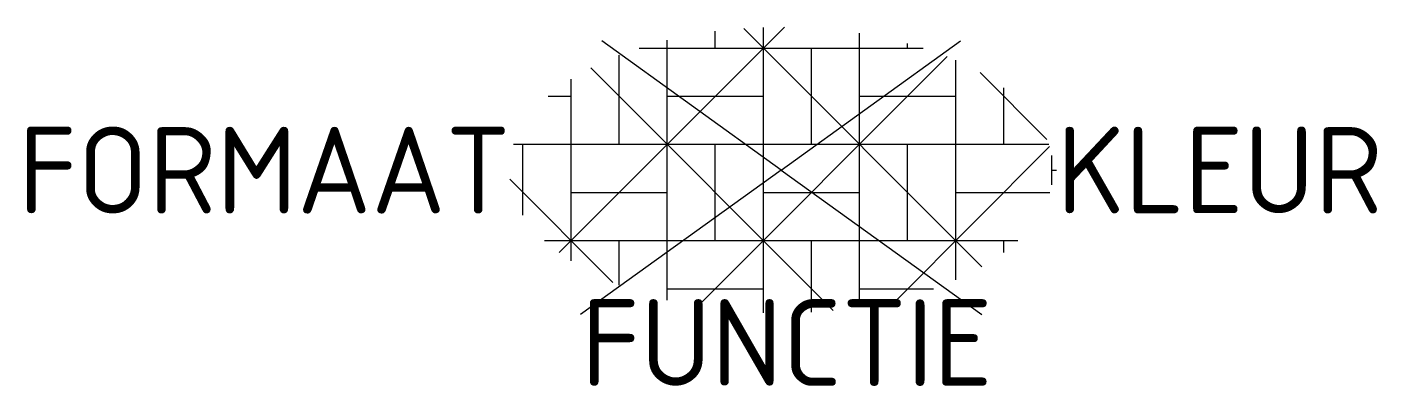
# Model space of a CAD drawing. Extents: x -15.7 to 12.4, y -4.5 to 3.
import ezdxf
from ezdxf.enums import TextEntityAlignment as Align

# ---------------------------------------------------------------- set-up
doc = ezdxf.new("R2010")
doc.units = 0
doc.styles.add('NLCS-ISO', font='NLCS-ISO.ttf')

msp = doc.modelspace()

# ---------------------------------------------------------------- linework, layer by layer
at = {"ltscale": 0.1}
for p, q in [((-4.622, -1.715), (0.066, 2.973)), ((-1.372, 2.536), (-1.372, 2.884)), ((-0.781, 2.944), (4.172, -2.008)), ((-0.372, -2.966), (-0.372, 2.966)), ((1.628, -2.847), (1.628, 2.847)), ((0, 0), (-3.728, 2.684)), ((-2.954, 2.536), (2.954, 2.536)), ((-2.372, -2.699), (-2.372, 2.699)), ((0, 0), (3.728, 2.684)), ((0.628, 0.536), (0.628, 2.536)), ((2.628, 2.536), (2.628, 2.633)), ((-3.372, 0.536), (-3.372, 2.387)), ((-1.737, -2.829), (3.449, 2.357)), ((3.628, -2.281), (3.628, 2.281)), ((-3.96, 2.124), (1.082, -2.918)), ((4.134, 2.03), (5.527, 0.637)), ((-4.372, -1.887), (-4.372, 1.887)), ((4.628, 0.536), (4.628, 1.71)), ((-4.845, 1.536), (-4.372, 1.536)), ((-2.372, 1.536), (-0.372, 1.536)), ((1.628, 1.536), (3.628, 1.536)), ((-5.566, 0.536), (5.566, 0.536)), ((-5.372, -0.934), (-5.372, 0.536)), ((-1.372, -1.464), (-1.372, 0.536)), ((2.401, -2.692), (5.581, 0.488)), ((2.628, -1.464), (2.628, 0.536)), ((5.628, -0.305), (5.628, 0.305)), ((0, 0), (-4.172, -3.003)), ((-5.647, -0.189), (-3.5, -2.336)), ((0, 0), (4.172, -3.003)), ((-4.372, -0.464), (-2.372, -0.464)), ((-0.372, -0.464), (1.628, -0.464)), ((3.628, -0.464), (5.589, -0.464)), ((-4.924, -1.464), (4.924, -1.464)), ((-3.372, -2.387), (-3.372, -1.464)), ((0.628, -2.954), (0.628, -1.464)), ((4.628, -1.71), (4.628, -1.464)), ((-2.372, -2.464), (-0.372, -2.464)), ((1.628, -2.464), (3.164, -2.464))]:
    msp.add_line(p, q, dxfattribs=at)
msp.add_line((5.628, 0), (5.728, 0))

# ---------------------------------------------------------------- texts
at = {"style": 'NLCS-ISO'}
msp.add_attdef('FORMAAT', text='KF', height=1.8, dxfattribs=at).set_placement((-5.628, 0), align=Align.MIDDLE_RIGHT)
msp.add_attdef('KLEUR', text='G', height=1.8, dxfattribs=at).set_placement((5.728, 0), align=Align.MIDDLE_LEFT)
at = {"style": 'NLCS-ISO', "flags": 1}
msp.add_attdef('FUNCTIE', text='', height=1.8, dxfattribs=at).set_placement((0.116, -3.585), align=Align.MIDDLE_CENTER)

doc.saveas('drawing.dxf')
